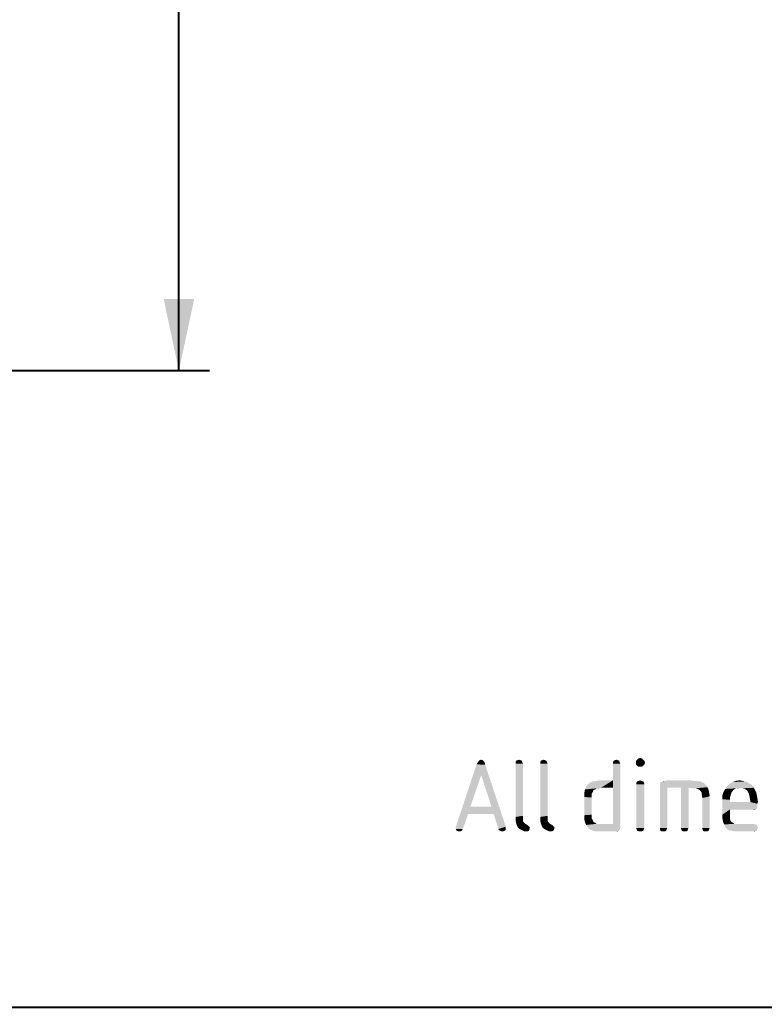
# Model space of a CAD drawing. Header units: millimetres. Extents: x 0 to 420, y 0 to 297.
# Drawn here: x 273.18 to 309.56, y 0 to 48.28 of the extents above; entities that cross this region are included whole.
import ezdxf

# ---------------------------------------------------------------- set-up
doc = ezdxf.new("R2010")
doc.units = ezdxf.units.MM
doc.header["$LTSCALE"] = 23.1
doc.layers.get('0').update_dxf_attribs({"linetype": 'CONTINUOUS'})
doc.styles.get("Standard").update_dxf_attribs({"font": ''})
doc.styles.get('Standard').set_extended_font_data('Isonorm LT Regular')
doc.dimstyles.new('DIMSTYLE_1', dxfattribs={"dimtxt": 3.5, "dimasz": 3.5, "dimexe": 1.5, "dimexo": 1, "dimgap": 0.875, "dimtad": 1, "dimtxsty": 'Standard', "dimblk": '_FILLED', "dimblk1": '_FILLED', "dimblk2": '_FILLED', "dimcen": 0.09, "dimazin": 2, "dimtp": 0.01, "dimtm": 0.01, "dimtfac": 1, "dimtofl": 0, "dimtmove": 0, "dimatfit": 3, "dimldrblk": '_FILLED', "dimfxl": 1, "dimtolj": 1, "dimarcsym": 0})

# ---------------------------------------------------------------- blocks, each defined once
blk = doc.blocks.new('_FILLED')
at = {"color": 0, "linetype": 'ByBlock'}
blk.add_solid([(0, 0), (-1, 0.214), (-1, -0.214)], dxfattribs=at)
blk = doc.blocks.new('*D1')
at = {"color": 2, "linetype": 'Continuous', "transparency": 16777216}
for p, q in [((265.071, 261.13), (282.457, 261.13)), ((280.957, 261.13), (280.957, 146.13)), ((280.957, 31.13), (280.957, 146.13)), ((265.071, 31.13), (282.457, 31.13))]:
    blk.add_line(p, q, dxfattribs=at)
at = {"color": 2, "linetype": 'Continuous', "transparency": 16777216, "xscale": 3.5, "yscale": 3.5, "zscale": 3.5}
for p, rotation in [((280.957, 261.13), 90), ((280.957, 31.13), 270)]:
    blk.add_blockref('_FILLED', p, dxfattribs=dict(at, rotation=rotation))

msp = doc.modelspace()

# ---------------------------------------------------------------- linework, layer by layer
at = {"color": 7, "linetype": 'Continuous'}
msp.add_line((0, 0), (420, 0), dxfattribs=at)
at = {"color": 2, "linetype": 'Continuous'}
for points in [[(295.812, 12.074), (295.616, 12.046), (295.644, 12.074)], [(295.616, 12.046), (295.812, 12.074), (295.84, 12.046)], [(295.644, 12.074), (295.728, 12.102), (295.812, 12.074)], [(297.66, 12.074), (297.436, 12.046), (297.492, 12.074)], [(297.436, 12.046), (297.66, 12.074), (297.716, 12.046)], [(297.492, 12.074), (297.576, 12.102), (297.66, 12.074)], [(298.864, 12.074), (298.64, 12.046), (298.696, 12.074)], [(298.64, 12.046), (298.864, 12.074), (298.92, 12.046)], [(298.696, 12.074), (298.78, 12.102), (298.864, 12.074)], [(302.42, 12.074), (302.196, 12.046), (302.252, 12.074)], [(302.196, 12.046), (302.42, 12.074), (302.476, 12.046)], [(302.252, 12.074), (302.336, 12.102), (302.42, 12.074)], [(303.652, 12.102), (303.288, 12.046), (303.344, 12.102)], [(303.288, 12.046), (303.652, 12.102), (303.708, 12.046)], [(303.596, 12.158), (303.344, 12.102), (303.4, 12.158)], [(303.344, 12.102), (303.596, 12.158), (303.652, 12.102)], [(303.4, 12.158), (303.512, 12.186), (303.596, 12.158)], [(295.924, 11.85), (294.496, 8.826), (295.504, 11.878)], [(295.924, 11.85), (295.728, 11.346), (294.496, 8.826)], [(295.504, 11.878), (295.56, 11.962), (295.896, 11.99)], [(295.504, 11.878), (295.896, 11.99), (295.924, 11.85)], [(295.84, 12.046), (295.896, 11.99), (295.56, 11.962)], [(295.84, 12.046), (295.56, 11.962), (295.616, 12.046)], [(296.232, 9.806), (295.728, 11.346), (295.924, 11.85)], [(296.344, 9.442), (296.232, 9.806), (295.924, 11.85)], [(296.344, 9.442), (295.924, 11.85), (296.932, 8.826)], [(297.716, 12.046), (297.408, 11.962), (297.436, 12.046)], [(297.408, 11.962), (297.716, 12.046), (297.744, 11.962)], [(297.744, 11.962), (297.408, 11.906), (297.408, 11.962)], [(297.408, 11.906), (297.744, 11.962), (297.772, 11.906)], [(297.772, 11.906), (297.772, 9.358), (297.408, 9.302)], [(297.772, 11.906), (297.408, 9.302), (297.408, 11.906)], [(298.92, 12.046), (298.612, 11.962), (298.64, 12.046)], [(298.612, 11.962), (298.92, 12.046), (298.948, 11.962)], [(298.948, 11.962), (298.612, 11.906), (298.612, 11.962)], [(298.612, 11.906), (298.948, 11.962), (298.976, 11.906)], [(298.976, 11.906), (298.976, 9.358), (298.612, 9.302)], [(298.976, 11.906), (298.612, 9.302), (298.612, 11.906)], [(302.476, 12.046), (302.168, 11.962), (302.196, 12.046)], [(302.168, 11.962), (302.476, 12.046), (302.504, 11.962)], [(302.504, 11.962), (302.168, 11.906), (302.168, 11.962)], [(302.168, 11.906), (302.504, 11.962), (302.532, 11.906)], [(302.532, 11.906), (302.168, 11.094), (302.168, 11.906)], [(302.168, 10.73), (302.168, 11.094), (302.532, 11.906)], [(302.168, 8.966), (302.168, 10.73), (302.532, 11.906)], [(302.168, 8.966), (302.532, 11.906), (302.532, 8.798)], [(303.708, 12.046), (303.288, 11.962), (303.288, 12.046)], [(303.288, 11.962), (303.708, 12.046), (303.736, 11.962)], [(303.736, 11.962), (303.288, 11.878), (303.288, 11.962)], [(303.288, 11.878), (303.736, 11.962), (303.708, 11.878)], [(303.708, 11.878), (303.344, 11.822), (303.288, 11.878)], [(303.344, 11.822), (303.708, 11.878), (303.652, 11.822)], [(303.652, 11.822), (303.4, 11.766), (303.344, 11.822)], [(303.512, 11.766), (303.4, 11.766), (303.652, 11.822)], [(303.512, 11.766), (303.652, 11.822), (303.596, 11.766)], [(295.728, 11.346), (295.196, 9.806), (294.496, 8.826)], [(301.3, 10.646), (301.216, 10.618), (300.768, 10.478)], [(301.3, 10.646), (300.768, 10.478), (300.796, 10.646)], [(301.58, 10.73), (300.796, 10.646), (300.852, 10.786)], [(301.58, 10.73), (301.356, 10.702), (300.796, 10.646)], [(300.796, 10.646), (301.356, 10.702), (301.3, 10.646)], [(300.852, 10.786), (300.936, 10.898), (302.168, 11.094)], [(301.58, 10.73), (300.852, 10.786), (302.168, 11.094)], [(300.936, 10.898), (301.048, 10.982), (302.168, 11.094)], [(301.048, 10.982), (301.188, 11.038), (302.168, 11.094)], [(301.188, 11.038), (301.356, 11.066), (302.168, 11.094)], [(302.168, 11.094), (301.356, 11.066), (301.552, 11.094)], [(301.356, 10.702), (301.58, 10.73), (301.468, 10.702)], [(302.168, 10.73), (301.58, 10.73), (302.168, 11.094)], [(303.652, 11.038), (303.316, 10.982), (303.344, 11.038)], [(303.316, 10.982), (303.652, 11.038), (303.68, 10.982)], [(303.68, 10.982), (303.316, 10.898), (303.316, 10.982)], [(303.316, 10.898), (303.68, 10.982), (303.708, 10.898)], [(303.708, 10.898), (303.316, 8.77), (303.316, 10.898)], [(303.316, 8.77), (303.708, 10.898), (303.708, 8.77)], [(303.568, 11.066), (303.344, 11.038), (303.428, 11.066)], [(303.344, 11.038), (303.568, 11.066), (303.652, 11.038)], [(303.428, 11.066), (303.484, 11.094), (303.568, 11.066)], [(306.62, 10.954), (304.464, 10.926), (304.492, 10.982)], [(304.464, 10.87), (304.464, 10.926), (306.62, 10.954)], [(304.464, 10.87), (306.62, 10.954), (306.732, 10.842)], [(306.732, 10.842), (304.464, 10.786), (304.464, 10.87)], [(304.464, 10.786), (306.732, 10.842), (306.788, 10.758)], [(304.464, 10.786), (306.788, 10.758), (304.828, 10.73)], [(304.828, 10.73), (304.464, 8.77), (304.464, 10.786)], [(304.464, 8.77), (304.828, 10.73), (304.828, 8.77)], [(304.492, 10.982), (304.52, 11.01), (306.452, 11.038)], [(304.492, 10.982), (306.452, 11.038), (306.62, 10.954)], [(306.34, 11.038), (306.452, 11.038), (304.52, 11.01)], [(306.34, 11.038), (304.52, 11.01), (304.576, 11.038)], [(306.116, 11.066), (306.228, 11.066), (304.576, 11.038)], [(304.716, 11.066), (306.116, 11.066), (304.576, 11.038)], [(304.716, 11.066), (304.576, 11.038), (304.632, 11.066)], [(304.576, 11.038), (306.228, 11.066), (306.34, 11.038)], [(305.948, 11.094), (304.716, 11.066), (304.828, 11.094)], [(304.716, 11.066), (305.948, 11.094), (306.116, 11.066)], [(305.5, 10.73), (304.828, 10.73), (306.788, 10.758)], [(305.864, 10.73), (305.5, 10.73), (306.788, 10.758)], [(305.864, 10.73), (305.5, 8.77), (305.5, 10.73)], [(305.5, 8.77), (305.864, 10.73), (305.864, 8.77)], [(306.06, 10.702), (305.864, 10.73), (306.788, 10.758)], [(306.2, 10.702), (306.06, 10.702), (306.788, 10.758)], [(306.312, 10.674), (306.2, 10.702), (306.788, 10.758)], [(306.396, 10.618), (306.312, 10.674), (306.788, 10.758)], [(306.396, 10.618), (306.788, 10.758), (306.844, 10.618)], [(308.132, 10.674), (308.048, 10.618), (307.572, 10.534)], [(308.132, 10.674), (307.572, 10.534), (307.656, 10.674)], [(309, 10.814), (308.384, 10.73), (307.656, 10.674)], [(309, 10.814), (307.656, 10.674), (307.74, 10.814)], [(308.384, 10.73), (308.188, 10.702), (307.656, 10.674)], [(307.656, 10.674), (308.188, 10.702), (308.132, 10.674)], [(308.916, 10.898), (307.74, 10.814), (307.88, 10.926)], [(307.74, 10.814), (308.916, 10.898), (309, 10.814)], [(308.72, 11.01), (308.804, 10.954), (307.88, 10.926)], [(308.72, 11.01), (307.88, 10.926), (308.02, 11.01)], [(307.88, 10.926), (308.804, 10.954), (308.916, 10.898)], [(308.496, 11.066), (308.608, 11.038), (308.02, 11.01)], [(308.496, 11.066), (308.02, 11.01), (308.188, 11.066)], [(308.02, 11.01), (308.608, 11.038), (308.72, 11.01)], [(308.188, 11.066), (308.356, 11.094), (308.496, 11.066)], [(308.188, 10.702), (308.384, 10.73), (308.272, 10.702)], [(308.384, 10.73), (309, 10.814), (309.056, 10.73)], [(309.056, 10.73), (308.496, 10.702), (308.384, 10.73)], [(308.608, 10.674), (308.496, 10.702), (309.056, 10.73)], [(308.692, 10.618), (308.608, 10.674), (309.056, 10.73)], [(308.692, 10.618), (309.056, 10.73), (309.112, 10.618)], [(301.216, 10.618), (301.188, 10.534), (300.768, 10.478)], [(300.768, 10.478), (301.188, 10.534), (301.132, 10.45)], [(301.132, 10.45), (300.768, 10.282), (300.768, 10.478)], [(301.132, 10.45), (301.132, 10.366), (300.768, 10.282)], [(300.768, 10.282), (301.132, 10.366), (301.132, 10.254)], [(301.132, 10.254), (300.768, 9.386), (300.768, 10.282)], [(301.132, 10.254), (301.132, 9.414), (300.768, 9.386)], [(306.844, 10.618), (306.452, 10.562), (306.396, 10.618)], [(306.508, 10.478), (306.452, 10.562), (306.844, 10.618)], [(306.508, 10.478), (306.844, 10.618), (306.872, 10.478)], [(306.872, 10.478), (306.508, 10.366), (306.508, 10.478)], [(306.508, 10.366), (306.872, 10.478), (306.9, 10.31)], [(306.9, 10.31), (306.536, 10.226), (306.508, 10.366)], [(306.536, 8.77), (306.536, 10.226), (306.9, 10.31)], [(306.536, 8.77), (306.9, 10.31), (306.9, 8.77)], [(307.964, 10.506), (307.516, 10.366), (307.572, 10.534)], [(307.964, 10.506), (307.936, 10.422), (307.516, 10.366)], [(307.516, 10.366), (307.936, 10.422), (307.908, 10.31)], [(307.908, 10.31), (307.516, 10.17), (307.516, 10.366)], [(307.908, 10.31), (307.88, 10.282), (307.516, 10.17)], [(307.88, 10.282), (307.88, 10.226), (307.516, 10.17)], [(307.516, 10.17), (307.88, 10.226), (307.88, 10.142)], [(307.88, 10.142), (307.516, 9.414), (307.516, 10.17)], [(307.88, 10.142), (307.88, 10.03), (307.516, 9.414)], [(308.048, 10.618), (308.02, 10.562), (307.572, 10.534)], [(307.572, 10.534), (308.02, 10.562), (307.964, 10.506)], [(309.112, 10.618), (308.748, 10.562), (308.692, 10.618)], [(308.748, 10.562), (309.112, 10.618), (309.168, 10.506)], [(309.168, 10.506), (308.804, 10.45), (308.748, 10.562)], [(308.804, 10.45), (309.168, 10.506), (309.196, 10.366)], [(309.196, 10.366), (308.832, 10.338), (308.804, 10.45)], [(308.832, 10.338), (309.196, 10.366), (309.224, 10.226)], [(309.224, 10.226), (308.86, 10.198), (308.832, 10.338)], [(308.86, 10.198), (309.224, 10.226), (309.252, 10.058)], [(309.252, 10.058), (308.888, 10.03), (308.86, 10.198)], [(295.196, 9.806), (295.084, 9.442), (294.496, 8.826)], [(295.196, 9.806), (296.232, 9.806), (295.084, 9.442)], [(296.344, 9.442), (295.084, 9.442), (296.232, 9.806)], [(307.88, 10.03), (307.88, 9.666), (307.516, 9.414)], [(307.88, 9.666), (307.88, 9.47), (307.516, 9.414)], [(308.888, 10.03), (309.224, 9.946), (307.88, 9.666)], [(307.88, 10.03), (308.888, 10.03), (307.88, 9.666)], [(309.224, 9.946), (309.224, 9.862), (307.88, 9.666)], [(309.224, 9.862), (309.224, 9.778), (307.88, 9.666)], [(309.224, 9.778), (309.196, 9.722), (307.88, 9.666)], [(309.196, 9.722), (309.168, 9.694), (307.88, 9.666)], [(309, 9.666), (307.88, 9.666), (309.168, 9.694)], [(308.888, 10.03), (309.252, 10.058), (309.224, 9.946)], [(309.056, 9.666), (309, 9.666), (309.168, 9.694)], [(309.056, 9.666), (309.168, 9.694), (309.112, 9.666)], [(294.468, 8.77), (294.496, 8.826), (295.084, 9.442)], [(294.496, 8.714), (294.468, 8.77), (295.084, 9.442)], [(294.496, 8.714), (295.084, 9.442), (294.832, 8.714)], [(296.932, 8.826), (296.568, 8.714), (296.344, 9.442)], [(297.408, 9.302), (297.772, 9.358), (297.772, 9.274)], [(297.772, 9.274), (297.408, 9.134), (297.408, 9.302)], [(297.772, 9.274), (297.772, 9.19), (297.408, 9.134)], [(297.408, 9.134), (297.772, 9.19), (297.772, 9.106)], [(298.612, 9.302), (298.976, 9.358), (298.976, 9.274)], [(298.976, 9.274), (298.612, 9.134), (298.612, 9.302)], [(298.976, 9.274), (298.976, 9.19), (298.612, 9.134)], [(298.612, 9.134), (298.976, 9.19), (298.976, 9.106)], [(300.768, 9.386), (301.132, 9.414), (301.132, 9.302)], [(301.132, 9.302), (300.768, 9.19), (300.768, 9.386)], [(301.132, 9.302), (301.132, 9.218), (300.768, 9.19)], [(300.768, 9.19), (301.132, 9.218), (301.188, 9.134)], [(301.188, 9.134), (300.796, 9.05), (300.768, 9.19)], [(307.516, 9.414), (307.88, 9.47), (307.88, 9.33)], [(307.88, 9.33), (307.516, 9.246), (307.516, 9.414)], [(307.516, 9.246), (307.88, 9.33), (307.88, 9.218)], [(307.88, 9.218), (307.544, 9.078), (307.516, 9.246)], [(307.88, 9.218), (307.908, 9.134), (307.544, 9.078)], [(294.832, 8.714), (294.524, 8.63), (294.496, 8.714)], [(294.832, 8.714), (294.804, 8.658), (294.524, 8.63)], [(296.932, 8.826), (296.932, 8.77), (296.568, 8.714)], [(296.568, 8.714), (296.932, 8.77), (296.932, 8.686)], [(296.932, 8.686), (296.596, 8.658), (296.568, 8.714)], [(297.772, 9.106), (297.436, 8.994), (297.408, 9.134)], [(297.772, 9.106), (297.8, 9.05), (297.436, 8.994)], [(297.8, 9.05), (297.828, 9.022), (297.436, 8.994)], [(297.436, 8.994), (297.828, 9.022), (297.884, 8.966)], [(297.884, 8.966), (297.464, 8.91), (297.436, 8.994)], [(297.884, 8.966), (297.94, 8.938), (297.464, 8.91)], [(297.464, 8.91), (297.94, 8.938), (298.024, 8.882)], [(298.024, 8.882), (297.52, 8.798), (297.464, 8.91)], [(298.024, 8.882), (298.08, 8.826), (297.52, 8.798)], [(297.52, 8.798), (298.08, 8.826), (298.108, 8.77)], [(298.108, 8.77), (297.604, 8.714), (297.52, 8.798)], [(297.604, 8.714), (298.108, 8.77), (298.08, 8.686)], [(298.08, 8.686), (297.716, 8.658), (297.604, 8.714)], [(298.976, 9.106), (298.64, 8.994), (298.612, 9.134)], [(298.976, 9.106), (299.004, 9.05), (298.64, 8.994)], [(299.004, 9.05), (299.032, 9.022), (298.64, 8.994)], [(298.64, 8.994), (299.032, 9.022), (299.088, 8.966)], [(299.088, 8.966), (298.668, 8.91), (298.64, 8.994)], [(299.088, 8.966), (299.144, 8.938), (298.668, 8.91)], [(298.668, 8.91), (299.144, 8.938), (299.228, 8.882)], [(299.228, 8.882), (298.724, 8.798), (298.668, 8.91)], [(299.228, 8.882), (299.284, 8.826), (298.724, 8.798)], [(298.724, 8.798), (299.284, 8.826), (299.312, 8.77)], [(299.312, 8.77), (298.808, 8.714), (298.724, 8.798)], [(298.808, 8.714), (299.312, 8.77), (299.284, 8.686)], [(299.284, 8.686), (298.92, 8.658), (298.808, 8.714)], [(300.796, 9.05), (301.188, 9.134), (301.216, 9.05)], [(301.216, 9.05), (300.852, 8.91), (300.796, 9.05)], [(301.216, 9.05), (301.3, 9.022), (300.852, 8.91)], [(301.3, 9.022), (301.356, 8.966), (300.852, 8.91)], [(301.58, 8.966), (302.168, 8.966), (300.852, 8.91)], [(301.468, 8.966), (301.58, 8.966), (300.852, 8.91)], [(301.356, 8.966), (301.468, 8.966), (300.852, 8.91)], [(300.936, 8.798), (300.852, 8.91), (302.168, 8.966)], [(302.532, 8.798), (300.936, 8.798), (302.168, 8.966)], [(302.532, 8.798), (301.048, 8.686), (300.936, 8.798)], [(302.532, 8.798), (302.504, 8.714), (301.048, 8.686)], [(301.188, 8.63), (301.048, 8.686), (302.504, 8.714)], [(301.188, 8.63), (302.504, 8.714), (302.476, 8.63)], [(303.708, 8.77), (303.316, 8.714), (303.316, 8.77)], [(303.316, 8.714), (303.708, 8.77), (303.68, 8.714)], [(303.68, 8.714), (303.344, 8.63), (303.316, 8.714)], [(303.344, 8.63), (303.68, 8.714), (303.652, 8.63)], [(304.828, 8.77), (304.464, 8.714), (304.464, 8.77)], [(304.464, 8.714), (304.828, 8.77), (304.8, 8.714)], [(304.8, 8.714), (304.492, 8.63), (304.464, 8.714)], [(304.492, 8.63), (304.8, 8.714), (304.772, 8.63)], [(305.864, 8.77), (305.5, 8.714), (305.5, 8.77)], [(305.5, 8.714), (305.864, 8.77), (305.836, 8.714)], [(305.836, 8.714), (305.528, 8.63), (305.5, 8.714)], [(305.528, 8.63), (305.836, 8.714), (305.808, 8.63)], [(306.9, 8.77), (306.536, 8.714), (306.536, 8.77)], [(306.536, 8.714), (306.9, 8.77), (306.872, 8.714)], [(306.872, 8.714), (306.564, 8.63), (306.536, 8.714)], [(306.564, 8.63), (306.872, 8.714), (306.844, 8.63)], [(307.544, 9.078), (307.908, 9.134), (307.964, 9.05)], [(307.964, 9.05), (307.6, 8.938), (307.544, 9.078)], [(307.964, 9.05), (308.02, 9.022), (307.6, 8.938)], [(308.02, 9.022), (308.104, 8.966), (307.6, 8.938)], [(308.328, 8.966), (309.028, 8.966), (307.6, 8.938)], [(308.216, 8.966), (308.328, 8.966), (307.6, 8.938)], [(308.104, 8.966), (308.216, 8.966), (307.6, 8.938)], [(307.6, 8.938), (309.028, 8.966), (309.112, 8.938)], [(309.112, 8.938), (307.656, 8.826), (307.6, 8.938)], [(309.112, 8.938), (309.196, 8.91), (307.656, 8.826)], [(309.196, 8.91), (309.224, 8.854), (307.656, 8.826)], [(307.656, 8.826), (309.224, 8.854), (309.252, 8.77)], [(309.252, 8.77), (307.74, 8.714), (307.656, 8.826)], [(307.74, 8.714), (309.252, 8.77), (309.224, 8.686)], [(309.224, 8.686), (307.88, 8.63), (307.74, 8.714)], [(294.524, 8.63), (294.804, 8.658), (294.776, 8.63)], [(294.776, 8.63), (294.608, 8.602), (294.524, 8.63)], [(294.664, 8.602), (294.608, 8.602), (294.776, 8.63)], [(294.664, 8.602), (294.776, 8.63), (294.72, 8.602)], [(296.652, 8.63), (296.596, 8.658), (296.932, 8.686)], [(296.652, 8.63), (296.932, 8.686), (296.876, 8.63)], [(296.876, 8.63), (296.708, 8.602), (296.652, 8.63)], [(296.764, 8.602), (296.708, 8.602), (296.876, 8.63)], [(296.764, 8.602), (296.876, 8.63), (296.82, 8.602)], [(297.716, 8.658), (298.08, 8.686), (298.052, 8.63)], [(298.052, 8.63), (297.828, 8.602), (297.716, 8.658)], [(297.94, 8.602), (297.828, 8.602), (298.052, 8.63)], [(297.94, 8.602), (298.052, 8.63), (297.996, 8.602)], [(298.92, 8.658), (299.284, 8.686), (299.256, 8.63)], [(299.256, 8.63), (299.032, 8.602), (298.92, 8.658)], [(299.144, 8.602), (299.032, 8.602), (299.256, 8.63)], [(299.144, 8.602), (299.256, 8.63), (299.2, 8.602)], [(302.476, 8.63), (301.272, 8.602), (301.188, 8.63)], [(301.356, 8.602), (301.272, 8.602), (302.476, 8.63)], [(301.468, 8.602), (301.356, 8.602), (302.476, 8.63)], [(301.58, 8.602), (301.468, 8.602), (302.476, 8.63)], [(302.308, 8.602), (301.58, 8.602), (302.476, 8.63)], [(302.308, 8.602), (302.476, 8.63), (302.392, 8.602)], [(303.652, 8.63), (303.428, 8.602), (303.344, 8.63)], [(303.484, 8.602), (303.428, 8.602), (303.652, 8.63)], [(303.484, 8.602), (303.652, 8.63), (303.568, 8.602)], [(304.772, 8.63), (304.548, 8.602), (304.492, 8.63)], [(304.632, 8.602), (304.548, 8.602), (304.772, 8.63)], [(304.632, 8.602), (304.772, 8.63), (304.716, 8.602)], [(305.808, 8.63), (305.584, 8.602), (305.528, 8.63)], [(305.668, 8.602), (305.584, 8.602), (305.808, 8.63)], [(305.668, 8.602), (305.808, 8.63), (305.752, 8.602)], [(306.844, 8.63), (306.62, 8.602), (306.564, 8.63)], [(306.704, 8.602), (306.62, 8.602), (306.844, 8.63)], [(306.704, 8.602), (306.844, 8.63), (306.788, 8.602)], [(307.964, 8.63), (307.88, 8.63), (309.224, 8.686)], [(307.964, 8.63), (309.224, 8.686), (309.196, 8.63)], [(309.196, 8.63), (308.076, 8.602), (307.964, 8.63)], [(308.188, 8.602), (308.076, 8.602), (309.196, 8.63)], [(308.328, 8.602), (308.188, 8.602), (309.196, 8.63)], [(309.028, 8.602), (308.328, 8.602), (309.196, 8.63)], [(309.028, 8.602), (309.196, 8.63), (309.112, 8.602)]]:
    msp.add_solid(points, dxfattribs=at)

# ---------------------------------------------------------------- dimensions: what is measured, and where the dimension line sits
dim = msp.add_linear_dim(base=(280.957, 31.13), p1=(264.071, 261.13), p2=(264.071, 31.13), angle=270, dimstyle='DIMSTYLE_1', dxfattribs=at)
dim.commit()
dim.dimension.update_dxf_attribs({"geometry": '*D1', "text_midpoint": (280.957, 142.602), "dimtype": 160})

doc.saveas('drawing.dxf')
